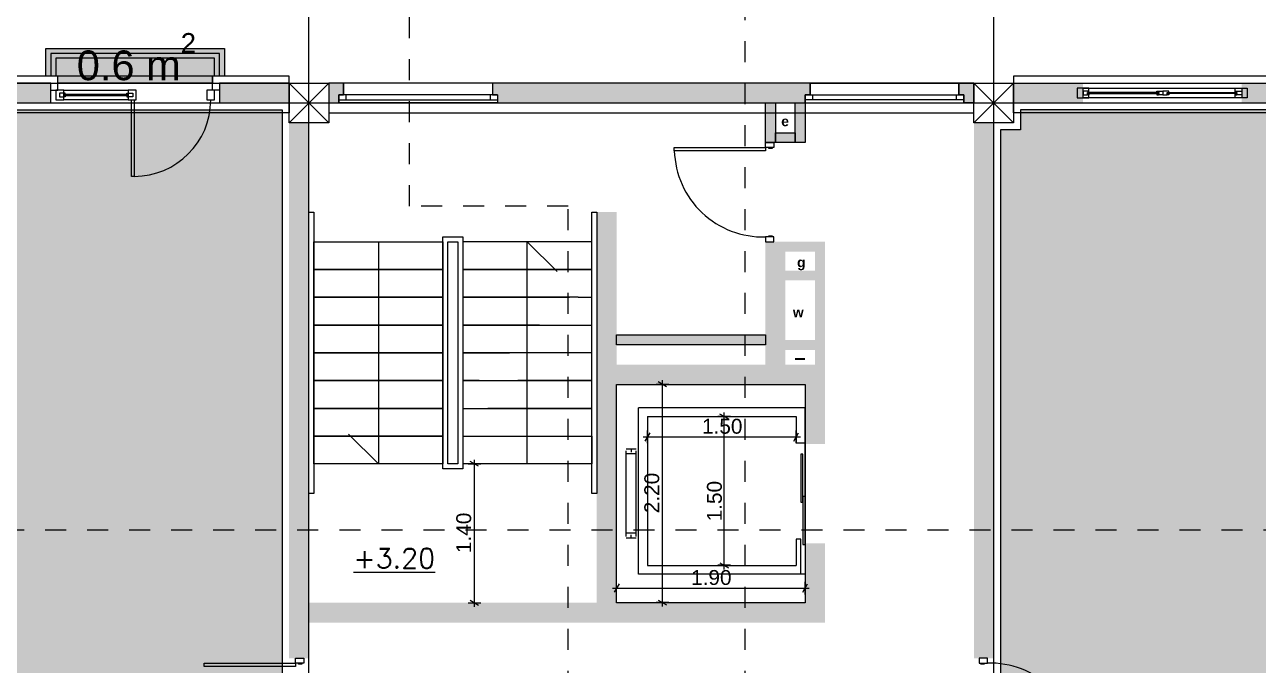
# Model space of a CAD drawing. Header units: millimetres. Extents: x 476244520 to 476657119, y 4620824743 to 4621446928.
# Drawn here: x 476394390 to 476406821, y 4621120103 to 4621126564 of the extents above; entities that cross this region are included whole.
import ezdxf

# ---------------------------------------------------------------- set-up
doc = ezdxf.new("R2010")
doc.units = ezdxf.units.MM
doc.header["$MEASUREMENT"] = 0
doc.set_wipeout_variables(frame=1)
doc.linetypes.add('Dashed', pattern=[423.333333, 211.666667, -211.666667])
doc.linetypes.add('Wipeout_Contour', pattern=[1000, 0, -1000])
for name, color, linetype, lineweight in [('2D Drafting - General_Pen_No__1_Pen_No__7', 7, 'Continuous', 0), ('2D Drafting - General_Pen_No__1_Pen_No__7_Pen_No__7', 7, 'Continuous', 0), ('2D Drafting - General_Pen_No__250_Pen_No__7_Pen_No__154', 154, 'Continuous', 0), ('2D Drafting - General_Pen_No__250_Pen_No__7_Pen_No__250', 7, 'Continuous', 0), ('2D Drafting - General_Pen_No__250_Pen_No__7_Pen_No__7', 7, 'Continuous', 0), ('2D Drafting - General_Pen_No__7_Pen_No__250', 7, 'Continuous', 0), ('2D Drafting - General_Pen_No__7_Pen_No__7_Pen_No__7', 7, 'Continuous', 0), ('Doors_Pen_No__7_Pen_No__7_Pen_No__7', 7, 'Continuous', 0), ('G-Anno-Nplt_Pen_No__151', 151, 'Continuous', 0), ('G-Anno-Nplt_Pen_No__255', 255, 'Continuous', 0), ('G-Anno-Nplt_Pen_No__4', 7, 'Continuous', 0), ('G-Anno-Nplt_Pen_No__7', 7, 'Continuous', 0), ('gegmebi_Pen_No__7_Pen_No__7', 7, 'Continuous', 0), ('kar-panjara_Pen_No__7_Pen_No__7_Pen_No__7', 7, 'Continuous', 0), ('New_._Pen_No__1', 1, 'Continuous', 0), ('New_2D Drafting - General_Pen_No__250_Pen_No__7_Pen_No__154', 154, 'Continuous', 0), ('New_2D Drafting - General_Pen_No__250_Pen_No__7_Pen_No__250', 7, 'Continuous', 0), ('New_2D Drafting - General_Pen_No__250_Pen_No__7_Pen_No__7', 7, 'Continuous', 0), ('New_2D Drafting - General_Pen_No__30_Pen_No__9_Pen_No__9_Pen_No__250', 7, 'Continuous', 0), ('New_2D Drafting - General_Pen_No__30_Pen_No__9_Pen_No__9_Pen_No__4', 7, 'Continuous', 0), ('New_2D Drafting - General_Pen_No__30_Pen_No__9_Pen_No__9_Pen_No__7', 7, 'Continuous', 0), ('New_R03_Nakveti_Pen_No__250', 7, 'Continuous', 0), ('New_R03_Nakveti_Pen_No__4', 7, 'Continuous', 0), ('New_reg_nak_Pen_No__7', 7, 'Continuous', 0), ('New_shenobebi_Pen_No__1', 1, 'Continuous', 0), ('New_shenobebi_Pen_No__7', 7, 'Continuous', 0), ('New_Structural - Bearing_Pen_No__250', 7, 'Continuous', 0), ('zoma_Pen_No__142', 142, 'Continuous', 0), ('zoma_Pen_No__5_Pen_No__5', 5, 'Continuous', 0)]:
    doc.layers.add(name, color=color, linetype=linetype, lineweight=lineweight)
doc.layers.add('zoma', color=7, linetype='Continuous')
doc.styles.add('GENERATED_STYLE_1', font='arial.ttf')
doc.styles.add('GENERATED_STYLE_2', font='arial.ttf')
doc.styles.add('GENERATED_STYLE_5', font='arialbd.ttf')
doc.dimstyles.new('GENERATED_STYLE__10', dxfattribs={"dimtxt": 150, "dimasz": 64.421331, "dimexe": 0.18, "dimexo": 3, "dimgap": 0.09, "dimtad": 1, "dimlfac": 0.001, "dimzin": 0, "dimdsep": 46, "dimtxsty": 'GENERATED_STYLE_2', "dimblk": 'ARROWHEAD_2', "dimblk1": 'ARROWHEAD_2', "dimblk2": 'ARROWHEAD_2', "dimcen": 0.09, "dimclrd": 142, "dimclre": 142, "dimclrt": 142, "dimadec": 0, "dimazin": 0, "dimtfac": 1, "dimtdec": 4, "dimtmove": 2, "dimatfit": 3, "dimfxl": 1, "dimtolj": 1, "dimtzin": 0, "dimarcsym": 0})
doc.dimstyles.new('GENERATED_STYLE__11', dxfattribs={"dimtxt": 150, "dimasz": 64.421331, "dimexe": 0.18, "dimexo": 3, "dimgap": 0.09, "dimtad": 1, "dimlfac": 0.001, "dimzin": 0, "dimdsep": 46, "dimtxsty": 'GENERATED_STYLE_2', "dimblk": 'ARROWHEAD_2', "dimblk1": 'ARROWHEAD_2', "dimblk2": 'ARROWHEAD_2', "dimcen": 0.09, "dimclrd": 142, "dimclre": 142, "dimclrt": 142, "dimadec": 0, "dimazin": 0, "dimtfac": 1, "dimtdec": 4, "dimtmove": 0, "dimatfit": 3, "dimfxl": 1, "dimtolj": 1, "dimtzin": 0, "dimarcsym": 0})
doc.dimstyles.new('GENERATED_STYLE__9', dxfattribs={"dimtxt": 150, "dimasz": 64.421331, "dimexe": 0.18, "dimexo": 3, "dimgap": 0.09, "dimtad": 1, "dimtih": 1, "dimtoh": 1, "dimlfac": 0.001, "dimzin": 0, "dimdsep": 46, "dimtxsty": 'GENERATED_STYLE_2', "dimblk": 'ARROWHEAD_2', "dimblk1": 'ARROWHEAD_2', "dimblk2": 'ARROWHEAD_2', "dimcen": 0.09, "dimclrd": 142, "dimclre": 142, "dimclrt": 142, "dimadec": 0, "dimazin": 0, "dimtfac": 1, "dimtdec": 4, "dimtmove": 0, "dimatfit": 3, "dimfxl": 1, "dimtolj": 1, "dimtzin": 0, "dimarcsym": 0})

# ---------------------------------------------------------------- blocks, each defined once
blk = doc.blocks.new('*D413', base_point=(476844527, 4621385791))
at = {"layer": 'zoma_Pen_No__142', "color": 142, "linetype": 'Continuous', "lineweight": 0, "transparency": 16777216}
for p, q in [((476398921, 4621122176), (476398921, 4621122135)), ((476398858, 4621122135), (476398985, 4621122135)), ((476398964, 4621122110), (476398879, 4621122159)), ((476398921, 4621122135), (476398921, 4621120735)), ((476398858, 4621120735), (476398985, 4621120735)), ((476398879, 4621120759), (476398964, 4621120710)), ((476398921, 4621120735), (476398921, 4621120693))]:
    blk.add_line(p, q, dxfattribs=at)
at = {"layer": 'zoma_Pen_No__142', "color": 142, "lineweight": 0, "transparency": 16777216, "insert": (476398891, 4621121235), "char_height": 150, "attachment_point": 7, "rotation": 90, "style": 'GENERATED_STYLE_2'}
blk.add_mtext('\\A1;{\\pql;\\fArial CYR|b0|i0|c204|p34;1.40}', dxfattribs=at)
blk = doc.blocks.new('ARROWHEAD_2')
at = {"color": 0, "linetype": 'Continuous', "lineweight": 0}
for p, q in [((0, 0), (-1, 0)), ((-0.38, -0.66), (0.38, 0.66))]:
    blk.add_line(p, q, dxfattribs=at)
blk = doc.blocks.new('*D476', base_point=(476844527, 4621385791))
at = {"layer": 'zoma_Pen_No__142', "color": 142, "linetype": 'Continuous', "lineweight": 0, "transparency": 16777216}
for p, q in [((476398921, 4621122176), (476398921, 4621122135)), ((476398858, 4621122135), (476398985, 4621122135)), ((476398964, 4621122110), (476398879, 4621122159)), ((476398921, 4621122135), (476398921, 4621120735)), ((476398858, 4621120735), (476398985, 4621120735)), ((476398879, 4621120759), (476398964, 4621120710)), ((476398921, 4621120735), (476398921, 4621120693))]:
    blk.add_line(p, q, dxfattribs=at)
at = {"layer": 'zoma_Pen_No__142', "color": 142, "lineweight": 0, "transparency": 16777216, "insert": (476398891, 4621121235), "char_height": 150, "attachment_point": 7, "rotation": 90, "style": 'GENERATED_STYLE_2'}
blk.add_mtext('\\A1;{\\pql;\\fArial CYR|b0|i0|c204|p34;1.40}', dxfattribs=at)
blk = doc.blocks.new('*D477', base_point=(476844527, 4621385791))
at = {"layer": 'zoma_Pen_No__142', "color": 142, "linetype": 'Continuous', "lineweight": 0, "transparency": 16777216}
for p, q in [((476400354, 4621120819), (476400354, 4621120946)), ((476402254, 4621120819), (476402254, 4621120946)), ((476400313, 4621120882), (476400354, 4621120882)), ((476400379, 4621120925), (476400330, 4621120840)), ((476400354, 4621120882), (476402254, 4621120882)), ((476402230, 4621120840), (476402279, 4621120925)), ((476402254, 4621120882), (476402296, 4621120882))]:
    blk.add_line(p, q, dxfattribs=at)
at = {"layer": 'zoma_Pen_No__142', "color": 142, "lineweight": 0, "transparency": 16777216, "insert": (476401105, 4621120912), "char_height": 150, "attachment_point": 7, "style": 'GENERATED_STYLE_2'}
blk.add_mtext('\\A1;{\\pql;\\fArial CYR|b0|i0|c204|p34;1.90}', dxfattribs=at)
blk = doc.blocks.new('*D478', base_point=(476844527, 4621385791))
at = {"layer": 'zoma_Pen_No__142', "color": 142, "linetype": 'Continuous', "lineweight": 0, "transparency": 16777216}
for p, q in [((476401502, 4621122613), (476401375, 4621122613)), ((476401481, 4621122588), (476401396, 4621122637)), ((476401438, 4621122613), (476401438, 4621122654)), ((476401438, 4621121113), (476401438, 4621122613)), ((476401502, 4621121113), (476401375, 4621121113)), ((476401396, 4621121137), (476401481, 4621121088)), ((476401438, 4621121071), (476401438, 4621121113))]:
    blk.add_line(p, q, dxfattribs=at)
at = {"layer": 'zoma_Pen_No__142', "color": 142, "lineweight": 0, "transparency": 16777216, "insert": (476401417, 4621121555), "char_height": 150, "attachment_point": 7, "rotation": 90, "style": 'GENERATED_STYLE_2'}
blk.add_mtext('\\A1;{\\pql;\\fArial CYR|b0|i0|c204|p34;1.50}', dxfattribs=at)
blk = doc.blocks.new('*D479', base_point=(476844527, 4621385791))
at = {"layer": 'zoma_Pen_No__142', "color": 142, "linetype": 'Continuous', "lineweight": 0, "transparency": 16777216}
for p, q in [((476400689, 4621122449), (476400640, 4621122365)), ((476400665, 4621122343), (476400665, 4621122471)), ((476402140, 4621122365), (476402189, 4621122449)), ((476402165, 4621122343), (476402165, 4621122471)), ((476400623, 4621122407), (476400665, 4621122407)), ((476400665, 4621122407), (476402165, 4621122407)), ((476402165, 4621122407), (476402206, 4621122407))]:
    blk.add_line(p, q, dxfattribs=at)
at = {"layer": 'zoma_Pen_No__142', "color": 142, "lineweight": 0, "transparency": 16777216, "insert": (476401215, 4621122437), "char_height": 150, "attachment_point": 7, "style": 'GENERATED_STYLE_2'}
blk.add_mtext('\\A1;{\\pql;\\fArial CYR|b0|i0|c204|p34;1.50}', dxfattribs=at)
blk = doc.blocks.new('*D480', base_point=(476844527, 4621385791))
at = {"layer": 'zoma_Pen_No__142', "color": 142, "linetype": 'Continuous', "lineweight": 0, "transparency": 16777216}
for p, q in [((476400880, 4621122936), (476400753, 4621122936)), ((476400859, 4621122912), (476400774, 4621122961)), ((476400816, 4621122936), (476400816, 4621122978)), ((476400816, 4621120736), (476400816, 4621122936)), ((476400880, 4621120736), (476400753, 4621120736)), ((476400774, 4621120761), (476400859, 4621120712)), ((476400816, 4621120695), (476400816, 4621120736))]:
    blk.add_line(p, q, dxfattribs=at)
at = {"layer": 'zoma_Pen_No__142', "color": 142, "lineweight": 0, "transparency": 16777216, "insert": (476400786, 4621121637), "char_height": 150, "attachment_point": 7, "rotation": 90, "style": 'GENERATED_STYLE_2'}
blk.add_mtext('\\A1;{\\pql;\\fArial CYR|b0|i0|c204|p34;2.20}', dxfattribs=at)

msp = doc.modelspace()

# ---------------------------------------------------------------- hatches: boundary and pattern name
at = {"layer": '2D Drafting - General_Pen_No__250_Pen_No__7_Pen_No__154', "linetype": 'Continuous', "lineweight": 0}
for points in [[(476397454.207, 4621125974.795), (476397454.207, 4621125774.633), (476397554.207, 4621125774.633), (476397554.207, 4621125854.679), (476397604.213, 4621125854.679), (476397604.213, 4621125974.633), (476397554.207, 4621125974.633), (476397554.207, 4621125974.795)], [(476399104.213, 4621125974.633), (476399104.21, 4621125854.633), (476399154.207, 4621125854.633), (476399154.207, 4621125774.631), (476402254.207, 4621125774.631), (476402254.207, 4621125854.633), (476402304.205, 4621125854.633), (476402304.201, 4621125974.633)], [(476403954.207, 4621125974.795), (476403954.207, 4621125774.795), (476403854.207, 4621125774.795), (476403854.207, 4621125854.679), (476403804.205, 4621125854.679), (476403804.205, 4621125974.795), (476403854.207, 4621125974.795)]]:
    msp.add_hatch(color=154, dxfattribs=at).paths.add_polyline_path(points)
at = {"layer": '2D Drafting - General_Pen_No__250_Pen_No__7_Pen_No__7', "linetype": 'Continuous', "lineweight": 0}
for points in [[(476393654.554, 4621125774.59), (476394654.389, 4621125774.59), (476394654.389, 4621125974.625), (476393654.554, 4621125974.633)], [(476396354.389, 4621125774.633), (476397054.207, 4621125774.633), (476397054.207, 4621125974.633), (476396354.389, 4621125974.633)], [(476405054.205, 4621125774.633), (476404354.207, 4621125774.633), (476404354.207, 4621125974.633), (476405054.205, 4621125974.633)], [(476407654.207, 4621125774.633), (476406654.205, 4621125774.633), (476406654.205, 4621125974.633), (476407654.207, 4621125974.633)], [(476401954.206, 4621125774.547), (476401954.206, 4621125374.59), (476401854.206, 4621125374.59), (476401854.206, 4621125774.547)], [(476397054.207, 4621125574.633), (476397054.207, 4621120174.633), (476397254.207, 4621120174.633), (476397254.207, 4621125574.633)], [(476403954.207, 4621125574.633), (476403954.207, 4621120174.633), (476404154.207, 4621120174.633), (476404154.207, 4621125574.633)], [(476400354.207, 4621124674.59), (476400354.207, 4621123134.558), (476400154.207, 4621123134.558), (476400154.207, 4621124674.59)], [(476401854.206, 4621124374.59), (476402054.207, 4621124374.59), (476402054.207, 4621123134.558), (476401854.206, 4621123134.558)]]:
    msp.add_hatch(color=7, dxfattribs=at).paths.add_polyline_path(points)
at = {"layer": 'G-Anno-Nplt_Pen_No__151', "linetype": 'Continuous', "lineweight": 0, "true_color": 0x1f2f3f}
for points in [[(476390354.207, 4621118674.633), (476390554.207, 4621118674.633), (476390554.207, 4621118974.633), (476390754.207, 4621118974.633), (476390754.207, 4621119814.821), (476390354.207, 4621119814.821), (476390354.207, 4621119877.469), (476390424.207, 4621119877.469), (476390424.207, 4621124604.633), (476393924.389, 4621124604.633), (476393924.389, 4621125704.633), (476396984.207, 4621125704.633), (476396984.207, 4621125504.633), (476396984.207, 4621121768.252), (476396984.208, 4621118844.633), (476396684.207, 4621118844.633), (476396684.207, 4621118053.615), (476397154.207, 4621118053.615), (476397154.207, 4621115574.633), (476397054.207, 4621115574.633), (476397054.207, 4621115294.633), (476396984.207, 4621115294.633), (476396984.207, 4621115104.633), (476397084.207, 4621115104.633), (476397084.207, 4621110244.633), (476390424.207, 4621110244.633), (476390424.207, 4621114364.445), (476390824.207, 4621114364.445), (476390824.207, 4621115344.633), (476390624.207, 4621115344.633), (476390624.207, 4621115644.633), (476390424.207, 4621115644.633), (476390424.207, 4621117947.469), (476390354.207, 4621117947.469)], [(476404224.207, 4621125504.633), (476404224.207, 4621119144.633), (476404424.207, 4621119144.633), (476404424.207, 4621118844.633), (476404724.207, 4621118844.633), (476404724.207, 4621117983.615), (476404324.207, 4621117983.615), (476404324.207, 4621115644.633), (476404424.207, 4621115644.633), (476404424.207, 4621115104.633), (476404324.207, 4621115104.633), (476404324.207, 4621110944.575), (476407724.207, 4621110944.575), (476407724.207, 4621108544.574), (476410484.207, 4621108544.574), (476410484.207, 4621109194.763), (476410884.207, 4621109194.763), (476410884.207, 4621115104.633), (476410784.207, 4621115104.633), (476410784.207, 4621115644.633), (476410884.207, 4621115644.633), (476410884.207, 4621116931.925), (476410954.207, 4621116931.925), (476410954.207, 4621118674.633), (476410854.207, 4621118674.633), (476410854.207, 4621118924.633), (476410554.207, 4621118924.633), (476410554.207, 4621119945.651), (476410954.207, 4621119945.651), (476410954.207, 4621120547.903), (476410884.207, 4621120547.903), (476410884.207, 4621124604.636), (476407384.207, 4621124604.636), (476407384.207, 4621125704.633), (476404424.207, 4621125704.633), (476404424.207, 4621125504.633)]]:
    msp.add_hatch(color=169, dxfattribs=at).paths.add_polyline_path(points)
at = {"layer": 'G-Anno-Nplt_Pen_No__255', "linetype": 'Continuous', "lineweight": 0, "true_color": 0x3f3f3f}
msp.add_hatch(color=250, dxfattribs=at).paths.add_polyline_path([(476394604.389, 4621126324.588), (476396404.389, 4621126324.588), (476396404.389, 4621126044.575), (476396284.38, 4621126044.575), (476396284.38, 4621125974.631), (476394724.402, 4621125974.645), (476394724.402, 4621126044.575), (476394604.389, 4621126044.575)])
at = {"layer": 'G-Anno-Nplt_Pen_No__7', "linetype": 'Continuous', "lineweight": 0}
msp.add_hatch(color=7, dxfattribs=at).paths.add_polyline_path([(476400154.207, 4621120534.558), (476397254.207, 4621120534.558), (476397254.207, 4621120734.558), (476400154.207, 4621120734.558)])
at = {"layer": 'New_2D Drafting - General_Pen_No__250_Pen_No__7_Pen_No__154', "linetype": 'Continuous', "lineweight": 0}
for points in [[(476400154.207, 4621123134.558), (476400354.207, 4621123134.558), (476402454.207, 4621123134.558), (476402454.207, 4621122334.558), (476402254.207, 4621122334.558), (476402254.207, 4621122934.558), (476400354.207, 4621122934.558), (476400154.207, 4621122934.558)], [(476400154.207, 4621122934.558), (476400354.207, 4621122934.558), (476400354.207, 4621120734.558), (476402254.207, 4621120734.558), (476402254.207, 4621121334.558), (476402454.207, 4621121334.558), (476402454.207, 4621120534.558), (476400154.207, 4621120534.558), (476400154.207, 4621120734.558)]]:
    msp.add_hatch(color=154, dxfattribs=at).paths.add_polyline_path(points)
at = {"layer": 'New_2D Drafting - General_Pen_No__250_Pen_No__7_Pen_No__7', "linetype": 'Continuous', "lineweight": 0}
for points in [[(476402154.207, 4621125774.59), (476402254.207, 4621125774.59), (476402254.207, 4621125374.59), (476402154.207, 4621125374.59)], [(476400354.207, 4621123335.103), (476400354.207, 4621123435.103), (476401854.207, 4621123435.103), (476401854.207, 4621123335.103)]]:
    msp.add_hatch(color=7, dxfattribs=at).paths.add_polyline_path(points)
at = {"layer": 'New_2D Drafting - General_Pen_No__30_Pen_No__9_Pen_No__9_Pen_No__4', "linetype": 'Continuous', "lineweight": 0}
for points in [[(476401954.206, 4621125474.59), (476402154.207, 4621125474.59), (476402154.207, 4621125374.59), (476401954.206, 4621125374.59)], [(476402354.207, 4621124374.59), (476402354.207, 4621124274.558), (476402054.207, 4621124274.558), (476402054.207, 4621124374.59)]]:
    msp.add_hatch(color=7, dxfattribs=at).paths.add_polyline_path(points)
at = {"layer": 'New_2D Drafting - General_Pen_No__30_Pen_No__9_Pen_No__9_Pen_No__7', "linetype": 'Continuous', "lineweight": 0}
for points in [[(476402454.207, 4621124374.59), (476402454.207, 4621123134.558), (476402354.207, 4621123134.558), (476402354.207, 4621124374.59)], [(476402054.207, 4621123984.558), (476402054.207, 4621124084.558), (476402354.207, 4621124084.558), (476402354.207, 4621123984.558)], [(476402054.207, 4621123284.56), (476402054.207, 4621123384.56), (476402354.207, 4621123384.56), (476402354.207, 4621123284.56)]]:
    msp.add_hatch(color=7, dxfattribs=at).paths.add_polyline_path(points)

# ---------------------------------------------------------------- linework, layer by layer
at = {"layer": '2D Drafting - General_Pen_No__1_Pen_No__7', "color": 7, "linetype": 'Continuous', "lineweight": 0}
for p, q in [((476397054.207, 4621125574.633), (476397454.207, 4621125974.633)), ((476397454.207, 4621125574.633), (476397054.207, 4621125974.633)), ((476403954.207, 4621125574.633), (476404354.207, 4621125974.633)), ((476404354.207, 4621125574.633), (476403954.207, 4621125974.633))]:
    msp.add_line(p, q, dxfattribs=at)
at = {"layer": '2D Drafting - General_Pen_No__1_Pen_No__7', "color": 7, "linetype": 'Continuous', "lineweight": 0, "flags": 128}
for points in [[(476397054.207, 4621125674.633), (476390554.207, 4621125674.633), (476390554.207, 4621125974.633), (476397054.207, 4621125974.633)], [(476397454.207, 4621125574.633), (476397054.207, 4621125574.633), (476397054.207, 4621125974.633), (476397454.207, 4621125974.633)], [(476397454.207, 4621125674.633), (476403954.207, 4621125674.633), (476403954.207, 4621125974.633), (476397454.207, 4621125974.633)], [(476404354.207, 4621125574.633), (476403954.207, 4621125574.633), (476403954.207, 4621125974.633), (476404354.207, 4621125974.633)], [(476410854.207, 4621125674.633), (476404354.207, 4621125674.633), (476404354.207, 4621125974.633), (476410854.207, 4621125974.633)]]:
    msp.add_lwpolyline(points, close=True, dxfattribs=at)
msp.add_lwpolyline([(476399664.207, 4621123534.59), (476400104.207, 4621123534.59)], dxfattribs=at)
at = {"layer": '2D Drafting - General_Pen_No__1_Pen_No__7_Pen_No__7', "color": 7, "linetype": 'Continuous', "lineweight": 0}
for centre, start, end in [((476401829.206, 4621125316.868), 181.603806, 271.603806), ((476404115.959, 4621119232.355), 1.603806, 91.603806)]:
    msp.add_arc(centre, 893.239, start, end, dxfattribs=at)
at = {"layer": '2D Drafting - General_Pen_No__250_Pen_No__7_Pen_No__250', "color": 7, "linetype": 'Continuous', "lineweight": 0, "flags": 128}
msp.add_lwpolyline([(476401954.206, 4621125774.547), (476401954.206, 4621125374.59), (476401854.206, 4621125374.59), (476401854.206, 4621125774.547)], close=True, dxfattribs=at)
at = {"layer": '2D Drafting - General_Pen_No__250_Pen_No__7_Pen_No__7', "color": 7, "linetype": 'Continuous', "lineweight": 0, "flags": 128}
for points in [[(476393654.554, 4621125774.59), (476394654.389, 4621125774.59), (476394654.389, 4621125974.625), (476393654.554, 4621125974.633)], [(476396354.389, 4621125774.633), (476397054.207, 4621125774.633), (476397054.207, 4621125974.633), (476396354.389, 4621125974.633)], [(476397454.207, 4621125974.795), (476397454.207, 4621125774.633), (476397554.207, 4621125774.633), (476397554.207, 4621125854.679), (476397604.213, 4621125854.679), (476397604.213, 4621125974.633), (476397554.207, 4621125974.633), (476397554.207, 4621125974.795)], [(476399104.213, 4621125974.633), (476399104.21, 4621125854.633), (476399154.207, 4621125854.633), (476399154.207, 4621125774.631), (476402254.207, 4621125774.631), (476402254.207, 4621125854.633), (476402304.205, 4621125854.633), (476402304.201, 4621125974.633)], [(476403954.207, 4621125974.795), (476403954.207, 4621125774.795), (476403854.207, 4621125774.795), (476403854.207, 4621125854.679), (476403804.205, 4621125854.679), (476403804.205, 4621125974.795), (476403854.207, 4621125974.795)]]:
    msp.add_lwpolyline(points, close=True, dxfattribs=at)
at = {"layer": '2D Drafting - General_Pen_No__7_Pen_No__250', "color": 7, "linetype": 'Continuous', "lineweight": 0, "flags": 128}
for points in [[(476394654.389, 4621125904.499), (476394724.403, 4621125904.499), (476394724.402, 4621126044.575)], [(476396354.389, 4621125904.449), (476396284.374, 4621125904.447), (476396284.38, 4621126044.575)]]:
    msp.add_lwpolyline(points, dxfattribs=at)
at = {"layer": '2D Drafting - General_Pen_No__7_Pen_No__7_Pen_No__7', "color": 7, "linetype": 'Continuous', "lineweight": 0, "flags": 128}
msp.add_lwpolyline([(476394784.393, 4621125904.496), (476395434.393, 4621125904.468), (476395434.389, 4621125804.528), (476394784.389, 4621125804.557)], close=True, dxfattribs=at)
at = {"layer": '2D Drafting - General_Pen_No__7_Pen_No__7_Pen_No__7', "color": 7, "linetype": 'Continuous', "lineweight": 0}
msp.add_arc((476395494.078, 4621125804.515), 770.311, 269.9974687, 359.994289, dxfattribs=at)
at = {"layer": 'Doors_Pen_No__7_Pen_No__7_Pen_No__7', "color": 7, "linetype": 'Continuous', "lineweight": 0, "flags": 128}
for points in [[(476395467.411, 4621125804.517), (476395494.078, 4621125804.515), (476395494.043, 4621125034.204), (476395467.377, 4621125034.205)], [(476401854.206, 4621125325.201), (476401854.206, 4621125291.868), (476400936.317, 4621125291.868), (476400936.317, 4621125325.201)], [(476401938.873, 4621125374.59), (476401938.873, 4621125325.201), (476401854.206, 4621125325.201), (476401854.206, 4621125374.59)], [(476401920.873, 4621125325.201), (476401920.873, 4621125314.09), (476401887.54, 4621125314.09), (476401887.54, 4621125325.201)], [(476401938.873, 4621124374.59), (476401938.873, 4621124423.979), (476401854.206, 4621124423.979), (476401854.206, 4621124374.59)], [(476401920.873, 4621124435.09), (476401920.873, 4621124423.979), (476401887.54, 4621124423.979), (476401887.54, 4621124435.09)], [(476397117.455, 4621120125.244), (476397117.455, 4621120091.911), (476396199.566, 4621120091.911), (476396199.566, 4621120125.244)], [(476397202.122, 4621120174.633), (476397202.122, 4621120125.244), (476397117.455, 4621120125.244), (476397117.455, 4621120174.633)], [(476397184.122, 4621120125.244), (476397184.122, 4621120114.133), (476397150.788, 4621120114.133), (476397150.788, 4621120125.244)], [(476404006.293, 4621120174.633), (476404006.293, 4621120125.244), (476404090.959, 4621120125.244), (476404090.959, 4621120174.633)], [(476404024.293, 4621120114.133), (476404024.293, 4621120125.244), (476404057.626, 4621120125.244), (476404057.626, 4621120114.133)]]:
    msp.add_lwpolyline(points, close=True, dxfattribs=at)
at = {"layer": 'G-Anno-Nplt_Pen_No__4', "color": 7, "linetype": 'Continuous', "lineweight": 0, "flags": 128}
msp.add_lwpolyline([(476394604.389, 4621126324.588), (476396404.389, 4621126324.588), (476396404.389, 4621126044.575), (476396284.38, 4621126044.575), (476396284.38, 4621125974.631), (476394724.402, 4621125974.645), (476394724.402, 4621126044.575), (476394604.389, 4621126044.575)], close=True, dxfattribs=at)
for points in [[(476393924.389, 4621125704.633), (476396984.207, 4621125704.633), (476396984.207, 4621125504.633), (476396984.207, 4621121768.252), (476396984.208, 4621118844.633), (476396684.207, 4621118844.633), (476396684.207, 4621118053.615), (476397154.207, 4621118053.615), (476397154.207, 4621115574.633), (476397054.207, 4621115574.633), (476397054.207, 4621115294.633), (476396984.207, 4621115294.633), (476396984.207, 4621115104.633), (476397084.207, 4621115104.633), (476397084.207, 4621110244.633)], [(476407384.207, 4621125704.633), (476404424.207, 4621125704.633), (476404424.207, 4621125504.633), (476404224.207, 4621125504.633), (476404224.207, 4621119144.633), (476404424.207, 4621119144.633), (476404424.207, 4621118844.633), (476404724.207, 4621118844.633), (476404724.207, 4621117983.615), (476404324.207, 4621117983.615), (476404324.207, 4621115644.633), (476404424.207, 4621115644.633), (476404424.207, 4621115104.633), (476404324.207, 4621115104.633), (476404324.207, 4621110944.575), (476407724.207, 4621110944.575)]]:
    msp.add_lwpolyline(points, dxfattribs=at)
at = {"layer": 'gegmebi_Pen_No__7_Pen_No__7', "color": 7, "linetype": 'Continuous', "lineweight": 0, "flags": 128}
for points in [[(476397254.207, 4621121834.59), (476397254.207, 4621124674.59), (476397304.207, 4621124674.59), (476397304.207, 4621121834.59)], [(476400104.207, 4621123648.624), (476400104.207, 4621124674.59), (476400154.207, 4621124674.59), (476400154.207, 4621121834.59), (476400104.207, 4621121834.59)], [(476398804.207, 4621122820.932), (476398804.207, 4621122084.59), (476398604.207, 4621122084.59), (476398604.207, 4621124424.59), (476398804.207, 4621124424.59)], [(476398604.207, 4621124374.59), (476398604.207, 4621124094.59), (476397304.207, 4621124094.59), (476397304.207, 4621124374.59)], [(476398654.207, 4621124374.59), (476398754.207, 4621124374.59), (476398754.207, 4621122134.59), (476398654.207, 4621122134.59)], [(476398804.207, 4621124374.59), (476398804.207, 4621124094.59), (476400104.207, 4621124094.59), (476400104.207, 4621124374.59)], [(476398604.207, 4621124094.59), (476398604.207, 4621123814.59), (476397304.207, 4621123814.59), (476397304.207, 4621124094.59)], [(476398604.207, 4621123814.59), (476398604.207, 4621123534.59), (476397304.207, 4621123534.59), (476397304.207, 4621123814.59)], [(476398604.207, 4621123534.59), (476398604.207, 4621123254.59), (476397304.207, 4621123254.59), (476397304.207, 4621123534.59)], [(476398604.207, 4621123254.59), (476398604.207, 4621122974.59), (476397304.207, 4621122974.59), (476397304.207, 4621123254.59)], [(476398604.207, 4621122974.59), (476398604.207, 4621122694.59), (476397304.207, 4621122694.59), (476397304.207, 4621122974.59)], [(476398604.207, 4621122694.59), (476398604.207, 4621122414.59), (476397304.207, 4621122414.59), (476397304.207, 4621122694.59)], [(476398604.207, 4621122414.59), (476398604.207, 4621122134.59), (476397304.207, 4621122134.59), (476397304.207, 4621122414.59)]]:
    msp.add_lwpolyline(points, close=True, dxfattribs=at)
for points in [[(476397954.207, 4621124374.59), (476397954.207, 4621122134.59), (476397654.207, 4621122434.59)], [(476399454.207, 4621122134.59), (476399454.207, 4621124374.59), (476399754.207, 4621124074.59)], [(476399967.54, 4621123814.59), (476400104.207, 4621123814.59), (476400104.207, 4621124094.59), (476398804.207, 4621124094.59), (476398804.207, 4621123814.59), (476399880.67, 4621123814.59)], [(476399967.54, 4621123814.59), (476398804.207, 4621123814.59), (476398804.207, 4621123534.59), (476399664.207, 4621123534.59)], [(476399577.337, 4621123534.59), (476398804.207, 4621123534.59), (476398804.207, 4621123254.59), (476399274.004, 4621123254.59)], [(476399365.709, 4621123254.59), (476398804.207, 4621123254.59), (476398804.207, 4621122974.59), (476399058.478, 4621122974.59)], [(476399057.54, 4621122974.59), (476400104.207, 4621122974.59), (476400104.207, 4621123254.59), (476399354.207, 4621123254.59)], [(476398804.207, 4621122694.59), (476400104.207, 4621122694.59), (476400104.207, 4621122974.59), (476399360.874, 4621122974.59)], [(476398970.67, 4621122974.59), (476398804.207, 4621122974.59), (476398804.207, 4621122820.932)], [(476398804.207, 4621122460.744), (476398804.207, 4621122414.59), (476400104.207, 4621122414.59), (476400104.207, 4621122694.59), (476399057.54, 4621122694.59)], [(476398804.207, 4621122414.59), (476400104.207, 4621122414.59), (476400104.207, 4621122134.59), (476398804.207, 4621122134.59)]]:
    msp.add_lwpolyline(points, dxfattribs=at)
at = {"layer": 'kar-panjara_Pen_No__7_Pen_No__7_Pen_No__7', "color": 7, "linetype": 'Continuous', "lineweight": 0, "flags": 128}
for points in [[(476394784.393, 4621125904.496), (476394704.393, 4621125904.5), (476394704.389, 4621125804.5), (476394784.389, 4621125804.496)], [(476395514.393, 4621125904.525), (476395434.393, 4621125904.528), (476395434.389, 4621125804.528), (476395514.389, 4621125804.525)], [(476396304.393, 4621125904.447), (476396224.393, 4621125904.451), (476396224.389, 4621125804.451), (476396304.389, 4621125804.447)], [(476405113.88, 4621125924.577), (476404993.88, 4621125924.577), (476404993.88, 4621125824.577), (476405113.88, 4621125824.577)], [(476406654.207, 4621125824.578), (476405054.205, 4621125824.633), (476405054.205, 4621125924.578), (476406654.207, 4621125924.523)], [(476406588.777, 4621125924.577), (476406708.777, 4621125924.577), (476406708.777, 4621125824.577), (476406588.777, 4621125824.577)], [(476394739.39, 4621125834.559), (476394784.39, 4621125834.557), (476394784.391, 4621125849.557), (476394784.391, 4621125859.557), (476394799.391, 4621125859.556), (476394799.392, 4621125874.556), (476394739.392, 4621125874.559)], [(476394799.39, 4621125834.556), (476394784.39, 4621125834.557), (476394784.391, 4621125849.557), (476394799.391, 4621125849.556)], [(476394784.391, 4621125849.557), (476395434.391, 4621125849.528), (476395434.391, 4621125859.528), (476394784.391, 4621125859.557)], [(476395419.39, 4621125834.529), (476395434.39, 4621125834.528), (476395434.391, 4621125849.528), (476395419.391, 4621125849.529)], [(476395479.39, 4621125834.526), (476395434.39, 4621125834.528), (476395434.391, 4621125849.528), (476395434.391, 4621125859.528), (476395419.391, 4621125859.529), (476395419.392, 4621125874.529), (476395479.392, 4621125874.526)], [(476405054.205, 4621125854.693), (476405099.205, 4621125854.693), (476405099.205, 4621125869.693), (476405099.205, 4621125879.693), (476405113.88, 4621125879.693), (476405113.88, 4621125894.693), (476405054.205, 4621125894.693)], [(476405099.205, 4621125869.693), (476405823.046, 4621125869.693), (476405823.046, 4621125879.693), (476405099.205, 4621125879.693)], [(476405113.88, 4621125854.693), (476405099.205, 4621125854.693), (476405099.205, 4621125869.693), (476405113.88, 4621125869.693)], [(476405858.777, 4621125854.693), (476405813.777, 4621125854.693), (476405813.777, 4621125869.693), (476405813.777, 4621125879.693), (476405798.777, 4621125879.693), (476405798.777, 4621125894.693), (476405858.777, 4621125894.693)], [(476405798.777, 4621125854.693), (476405813.777, 4621125854.693), (476405813.777, 4621125869.693), (476405798.777, 4621125869.693)], [(476405858.777, 4621125854.693), (476405903.777, 4621125854.693), (476405903.777, 4621125869.693), (476405903.777, 4621125879.693), (476405918.777, 4621125879.693), (476405918.777, 4621125894.693), (476405858.777, 4621125894.693)], [(476406603.777, 4621125869.693), (476405903.777, 4621125869.693), (476405903.777, 4621125879.693), (476406603.777, 4621125879.693)], [(476405918.777, 4621125854.693), (476405903.777, 4621125854.693), (476405903.777, 4621125869.693), (476405918.777, 4621125869.693)], [(476406654.207, 4621125854.693), (476406603.777, 4621125854.693), (476406603.777, 4621125869.693), (476406603.777, 4621125879.693), (476406588.777, 4621125879.693), (476406588.777, 4621125894.693), (476406654.207, 4621125894.693)], [(476406588.777, 4621125854.693), (476406603.777, 4621125854.693), (476406603.777, 4621125869.693), (476406588.777, 4621125869.693)]]:
    msp.add_lwpolyline(points, close=True, dxfattribs=at)
at = {"layer": 'New_2D Drafting - General_Pen_No__250_Pen_No__7_Pen_No__250', "color": 7, "linetype": 'Continuous', "lineweight": 0, "flags": 128}
for points in [[(476402154.207, 4621125774.59), (476402254.207, 4621125774.59), (476402254.207, 4621125374.59), (476402154.207, 4621125374.59)], [(476400354.207, 4621123335.103), (476400354.207, 4621123435.103), (476401854.207, 4621123435.103), (476401854.207, 4621123335.103)]]:
    msp.add_lwpolyline(points, close=True, dxfattribs=at)
at = {"layer": 'New_2D Drafting - General_Pen_No__30_Pen_No__9_Pen_No__9_Pen_No__250', "color": 7, "linetype": 'Continuous', "lineweight": 0, "flags": 128}
msp.add_lwpolyline([(476401954.206, 4621125474.59), (476402154.207, 4621125474.59), (476402154.207, 4621125374.59), (476401954.206, 4621125374.59)], close=True, dxfattribs=at)
at = {"layer": 'New_R03_Nakveti_Pen_No__250', "color": 7, "linetype": 'Continuous', "lineweight": 0}
for p, q in [((476400552.647, 4621122284.558), (476400452.647, 4621122284.558)), ((476400452.647, 4621121401.225), (476400452.647, 4621122267.891)), ((476400552.647, 4621122234.558), (476400452.647, 4621122234.558)), ((476400502.647, 4621122284.558), (476400502.647, 4621122251.225)), ((476400552.647, 4621121401.225), (476400552.647, 4621122267.891)), ((476400552.647, 4621121434.558), (476400452.647, 4621121434.558)), ((476400552.647, 4621121384.558), (476400452.647, 4621121384.558)), ((476400502.647, 4621121384.558), (476400502.647, 4621121417.891))]:
    msp.add_line(p, q, dxfattribs=at)
at = {"layer": 'New_R03_Nakveti_Pen_No__4', "color": 7, "linetype": 'Continuous', "lineweight": 0}
for p, q in [((476400574.835, 4621121021.487), (476400574.835, 4621122700.859)), ((476402254.207, 4621122700.859), (476400574.835, 4621122700.859)), ((476402254.207, 4621122346.226), (476402254.207, 4621122700.859)), ((476400664.521, 4621122611.173), (476400664.521, 4621121111.173)), ((476400664.521, 4621122611.173), (476402164.521, 4621122611.173)), ((476402164.521, 4621122611.173), (476402164.521, 4621122346.226)), ((476402164.521, 4621122346.226), (476402254.207, 4621122346.226)), ((476402254.207, 4621121376.121), (476402254.207, 4621122346.226)), ((476402209.364, 4621121376.121), (476402164.521, 4621121376.121)), ((476402164.521, 4621121376.121), (476402164.521, 4621121111.173)), ((476402209.364, 4621121021.487), (476402209.364, 4621121376.121)), ((476402254.207, 4621121376.121), (476402254.207, 4621121021.487)), ((476400664.521, 4621121111.173), (476402164.521, 4621121111.173)), ((476402254.207, 4621121021.487), (476400574.835, 4621121021.487))]:
    msp.add_line(p, q, dxfattribs=at)
for points in [[(476402231.786, 4621121749.066), (476402231.786, 4621122234.118), (476402209.364, 4621122234.118), (476402209.364, 4621121749.066)], [(476402254.207, 4621121320.067), (476402254.207, 4621121805.12), (476402231.786, 4621121805.12), (476402231.786, 4621121320.067)]]:
    msp.add_lwpolyline(points, close=True, dxfattribs=at)
at = {"layer": 'New_reg_nak_Pen_No__7', "color": 7, "linetype": 'Continuous', "lineweight": 0, "flags": 128}
for points in [[(476397054.207, 4621125974.633), (476397054.207, 4621126044.633), (476393654.554, 4621126044.633), (476393654.554, 4621125974.633)], [(476407654.207, 4621125974.633), (476407654.207, 4621126044.633), (476404354.207, 4621126044.633), (476404354.207, 4621125974.633)]]:
    msp.add_lwpolyline(points, dxfattribs=at)
at = {"layer": 'New_shenobebi_Pen_No__1', "color": 1, "linetype": 'Dashed', "lineweight": 0}
for points in [[(476399865.328, 4621105443.003), (476399865.328, 4621124734.66), (476398266.855, 4621124734.66), (476398266.855, 4621130271.869)], [(476401650.445, 4621105443.003), (476401650.445, 4621130271.869)], [(476385707.408, 4621121470.335), (476436780.621, 4621121470.335)]]:
    msp.add_lwpolyline(points, dxfattribs=at)
at = {"layer": 'New_shenobebi_Pen_No__7', "color": 7, "linetype": 'Continuous', "lineweight": 0}
for p, q in [((476394654.389, 4621126274.588), (476394654.389, 4621126044.631)), ((476396354.389, 4621126274.588), (476394654.389, 4621126274.588)), ((476396354.389, 4621126044.631), (476396354.389, 4621126274.588)), ((476396304.389, 4621126224.588), (476394704.389, 4621126224.588)), ((476394704.389, 4621126224.588), (476394704.389, 4621126044.631)), ((476396304.389, 4621126044.631), (476396304.389, 4621126224.588))]:
    msp.add_line(p, q, dxfattribs=at)
msp.add_lwpolyline([(476400354.207, 4621120734.558), (476400354.207, 4621122934.558), (476402254.207, 4621122934.558), (476402254.207, 4621120734.558)], close=True, dxfattribs=at)
at = {"layer": 'New_Structural - Bearing_Pen_No__250', "color": 7, "linetype": 'Continuous', "lineweight": 0}
for p, q in [((476397604.213, 4621125974.679), (476397604.21, 4621125854.679)), ((476399104.213, 4621125974.633), (476397604.213, 4621125974.679)), ((476399104.213, 4621125974.633), (476399104.21, 4621125854.633)), ((476402304.201, 4621125974.633), (476403804.201, 4621125974.679)), ((476402304.201, 4621125974.633), (476402304.205, 4621125854.633)), ((476403804.201, 4621125974.679), (476403804.205, 4621125854.679)), ((476397554.208, 4621125804.681), (476397554.207, 4621125774.681)), ((476399154.207, 4621125774.631), (476397554.207, 4621125774.681)), ((476397554.21, 4621125854.681), (476397554.208, 4621125804.681)), ((476397554.21, 4621125854.681), (476397554.208, 4621125804.681)), ((476397554.208, 4621125804.681), (476397629.208, 4621125804.678)), ((476397629.21, 4621125854.678), (476397554.21, 4621125854.681)), ((476397604.21, 4621125854.679), (476397554.21, 4621125854.681)), ((476397604.21, 4621125854.679), (476397554.21, 4621125854.681)), ((476397629.208, 4621125804.678), (476397629.21, 4621125854.678)), ((476397629.208, 4621125804.678), (476399079.208, 4621125804.634)), ((476399079.21, 4621125854.634), (476397629.21, 4621125854.678)), ((476399079.21, 4621125854.634), (476399079.208, 4621125804.634)), ((476399079.208, 4621125804.634), (476399154.208, 4621125804.631)), ((476399154.21, 4621125854.631), (476399079.21, 4621125854.634)), ((476399104.21, 4621125854.633), (476399154.21, 4621125854.631)), ((476399104.21, 4621125854.633), (476399154.21, 4621125854.631)), ((476399154.208, 4621125804.631), (476399154.207, 4621125774.631)), ((476399154.21, 4621125854.631), (476399154.208, 4621125804.631)), ((476399154.21, 4621125854.631), (476399154.208, 4621125804.631)), ((476402254.205, 4621125854.631), (476402329.205, 4621125854.634)), ((476402304.205, 4621125854.633), (476402254.205, 4621125854.631)), ((476402304.205, 4621125854.633), (476402254.205, 4621125854.631)), ((476402254.205, 4621125854.631), (476402254.206, 4621125804.631)), ((476402254.205, 4621125854.631), (476402254.206, 4621125804.631)), ((476402329.206, 4621125804.634), (476402254.206, 4621125804.631)), ((476402254.206, 4621125804.631), (476402254.207, 4621125774.631)), ((476402254.207, 4621125774.631), (476403854.207, 4621125774.681)), ((476402329.205, 4621125854.634), (476403779.205, 4621125854.678)), ((476402329.205, 4621125854.634), (476402329.206, 4621125804.634)), ((476403779.206, 4621125804.678), (476402329.206, 4621125804.634)), ((476403779.205, 4621125854.678), (476403854.205, 4621125854.681)), ((476403779.206, 4621125804.678), (476403779.205, 4621125854.678)), ((476403854.206, 4621125804.681), (476403779.206, 4621125804.678)), ((476403804.205, 4621125854.679), (476403854.205, 4621125854.681)), ((476403804.205, 4621125854.679), (476403854.205, 4621125854.681)), ((476403854.205, 4621125854.681), (476403854.206, 4621125804.681)), ((476403854.205, 4621125854.681), (476403854.206, 4621125804.681)), ((476403854.206, 4621125804.681), (476403854.207, 4621125774.681))]:
    msp.add_line(p, q, dxfattribs=at)
at = {"layer": 'zoma_Pen_No__5_Pen_No__5', "color": 5, "linetype": 'Continuous', "lineweight": 0}
for p, q in [((476397254.207, 4621104765.036), (476397254.207, 4621129475.842)), ((476404154.207, 4621104765.036), (476404154.207, 4621129475.842)), ((476386273.656, 4621125774.633), (476436160.037, 4621125774.633)), ((476386273.656, 4621125774.633), (476436160.037, 4621125774.633))]:
    msp.add_line(p, q, dxfattribs=at)

# ---------------------------------------------------------------- texts
at = {"layer": 'G-Anno-Nplt_Pen_No__7', "color": 7, "lineweight": 0, "insert": (476394914.974, 4621125999.61), "char_height": 300, "attachment_point": 7, "style": 'GENERATED_STYLE_1'}
msp.add_mtext('{\\fArial|b0|i0|c0|p34;0.6 m{\\H0.66x;\\S2^  ;}}', dxfattribs=at)
at = {"layer": 'New_._Pen_No__1', "color": 1, "linetype": 'Continuous', "lineweight": 0, "char_height": 100, "attachment_point": 2, "style": 'GENERATED_STYLE_5'}
for s, insert in [('\\A1;{\\pqc;\\fArial|b1|i0|c0|p34;e}', (476402052.351, 4621125639.887)), ('\\A1;{\\pqc;\\fArial|b1|i0|c0|p34;g}', (476402215.491, 4621124217.712)), ('\\A1;{\\pqc;\\fArial|b1|i0|c0|p34;w}', (476402185.429, 4621123713.498))]:
    msp.add_mtext(s, dxfattribs=dict(at, insert=insert))
at = {"layer": 'New_._Pen_No__1', "color": 1, "linetype": 'Continuous', "lineweight": 0, "insert": (476402152.189, 4621123191.971), "char_height": 100, "attachment_point": 2, "rotation": 90, "style": 'GENERATED_STYLE_5'}
msp.add_mtext('\\A1;{\\pqc;\\fArial|b1|i0|c0|p34;I}', dxfattribs=at)

# ---------------------------------------------------------------- dimensions: what is measured, and where the dimension line sits
at = {"layer": 'zoma', "color": 142, "linetype": 'Continuous', "lineweight": 0}
for base, p1, p2, angle, dimstyle, picture, middle in [((476400816.149, 4621122936.126), (476400841.179, 4621120736.126), (476400957.986, 4621122936.126), 90, 'GENERATED_STYLE__11', '*D480', (476400711.149, 4621121831.407)), ((476401438.364, 4621122612.742), (476401641.933, 4621121112.742), (476401615.834, 4621122612.742), 90, 'GENERATED_STYLE__10', '*D478', (476401342.364, 4621121749.574)), ((476398921.141, 4621120734.753), (476398921.141, 4621122134.753), (476398921.141, 4621120734.753), 270, 'GENERATED_STYLE__11', '*D413', (476398816.141, 4621121430.033)), ((476398921.141, 4621120734.753), (476398921.141, 4621122134.753), (476398921.141, 4621120734.753), 270, 'GENERATED_STYLE__11', '*D476', (476398816.141, 4621121430.033))]:
    dim = msp.add_linear_dim(base=base, p1=p1, p2=p2, angle=angle, dimstyle=dimstyle, dxfattribs=at)
    dim.commit()
    dim.dimension.update_dxf_attribs({"geometry": picture, "text_midpoint": middle, "dimtype": 160, "text_rotation": 90})
for base, p1, p2, picture, middle in [((476402164.521, 4621122407.012), (476400664.521, 4621122611.173), (476402164.521, 4621122611.173), '*D479', (476401409.801, 4621122512.012)), ((476402254.207, 4621120882.489), (476400354.207, 4621120982.474), (476402254.207, 4621120982.474), '*D477', (476401299.487, 4621120987.489))]:
    dim = msp.add_linear_dim(base=base, p1=p1, p2=p2, dimstyle='GENERATED_STYLE__9', dxfattribs=at)
    dim.commit()
    dim.dimension.update_dxf_attribs({"geometry": picture, "text_midpoint": middle, "dimtype": 160})

# ---------------------------------------------------------------- next in the draw order: wipeouts: each hides what was drawn before it
at = {"color": 1, "linetype": 'Wipeout_Contour', "lineweight": 0, "ltscale": 18582450096.49094}
msp.add_wipeout([(476397659.776, 4621121277.917), (476398569.972, 4621121277.917), (476398569.972, 4621120995.564), (476397659.776, 4621120995.564)], dxfattribs=at).dxf.layer = 'New_._Pen_No__1'

# ---------------------------------------------------------------- next in the draw order: texts
at = {"layer": 'New_._Pen_No__1', "color": 1, "linetype": 'Continuous', "lineweight": 0, "insert": (476398114.874, 4621121282.906), "char_height": 200, "attachment_point": 2}
msp.add_mtext('\\A1;{\\pqc;\\Ftxt.shx;\\L\\L+3\\Ftxt.shx;.\\Ftxt.shx;2\\Ftxt.shx;0}', dxfattribs=at)

# ---------------------------------------------------------------- next in the draw order: wipeouts: each hides what was drawn before it
at = {"color": 1, "linetype": 'Wipeout_Contour', "lineweight": 0, "ltscale": 18582450096.49094}
msp.add_wipeout([(476397659.776, 4621121277.917), (476398569.972, 4621121277.917), (476398569.972, 4621120995.564), (476397659.776, 4621120995.564)], dxfattribs=at).dxf.layer = 'New_._Pen_No__1'

# ---------------------------------------------------------------- next in the draw order: texts
at = {"layer": 'New_._Pen_No__1', "color": 1, "linetype": 'Continuous', "lineweight": 0, "insert": (476398114.874, 4621121282.906), "char_height": 200, "attachment_point": 2}
msp.add_mtext('\\A1;{\\pqc;\\Ftxt.shx;\\L\\L+3\\Ftxt.shx;.\\Ftxt.shx;2\\Ftxt.shx;0}', dxfattribs=at)

doc.saveas('drawing.dxf')
